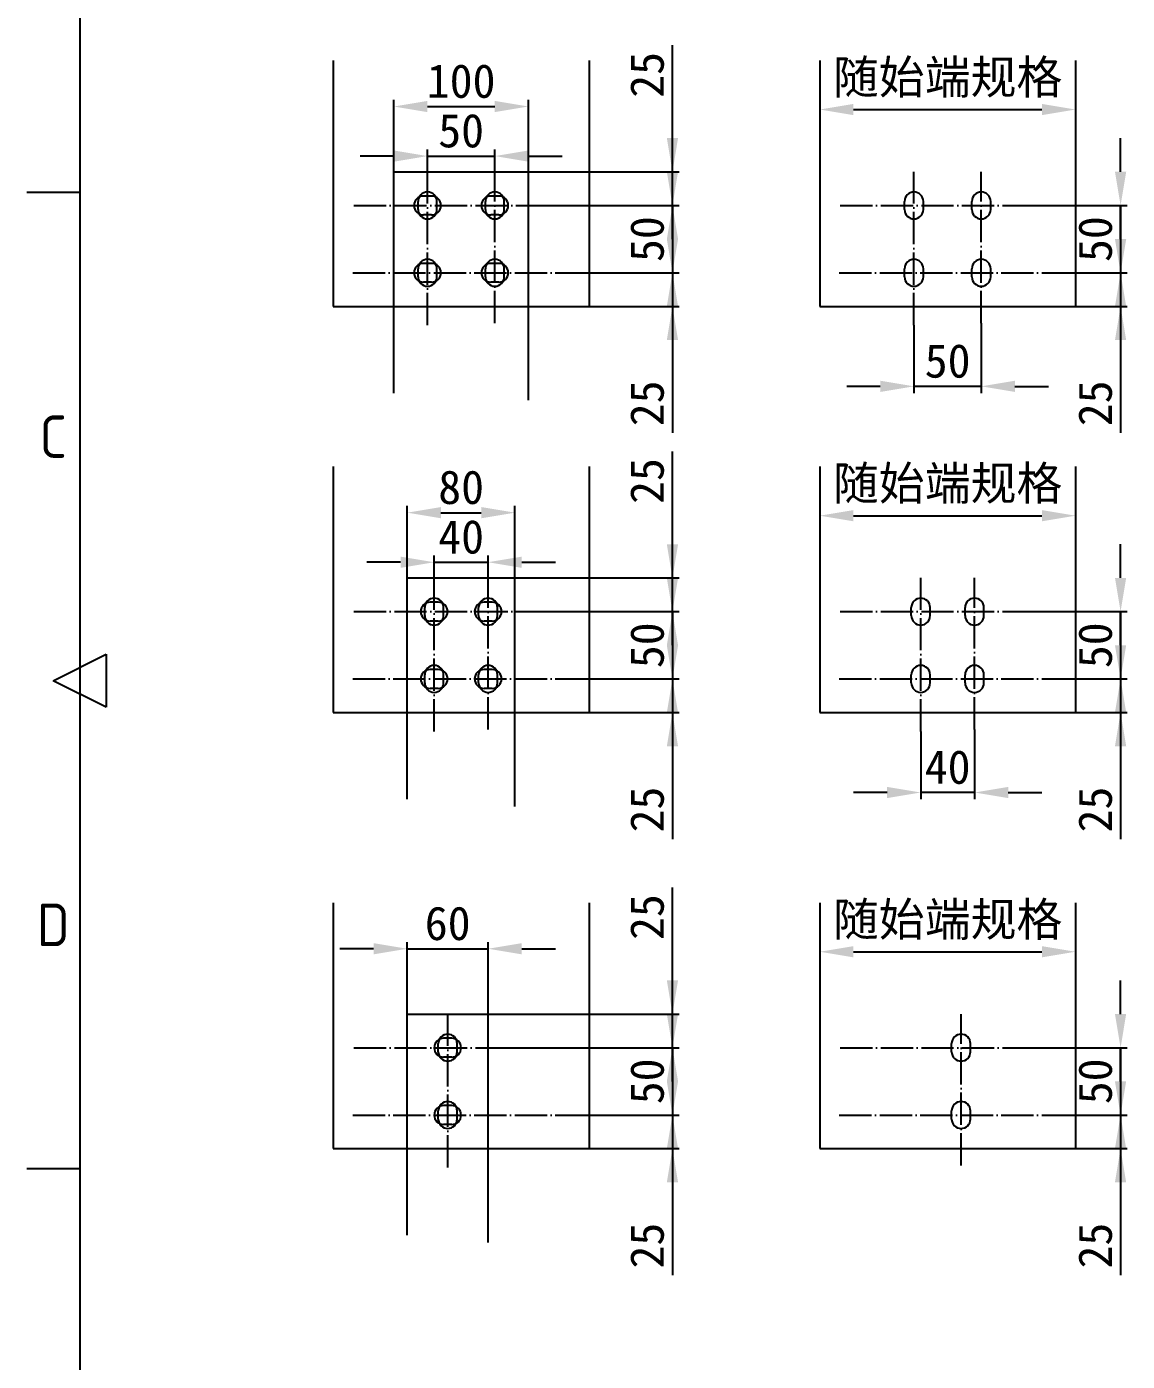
# Model space of a CAD drawing. Header units: millimetres. Extents: x 574498 to 1170950, y -60215 to -53982.
# Drawn here: x 584589 to 585407, y -59061 to -58070 of the extents above; entities that cross this region are included whole.
import ezdxf
from ezdxf.enums import TextEntityAlignment as Align

# ---------------------------------------------------------------- set-up
doc = ezdxf.new("R2010")
doc.units = ezdxf.units.MM
doc.linetypes.add('ACAD_ISO04W100', pattern=[30, 24, -3, 0, -3])
for name, color, linetype in [('01', 7, 'Continuous'), ('FRAME050', 6, 'Continuous'), ('FRAME070', 5, 'Continuous')]:
    doc.layers.add(name, color=color, linetype=linetype)
doc.styles.add('ISOCP', font='isocp.shx')
doc.styles.get("Standard").update_dxf_attribs({"font": ''})
doc.styles.get('Standard').set_extended_font_data('NSimSun')
doc.dimstyles.new('ISO-25', dxfattribs={"dimtxt": 2.5, "dimasz": 2.5, "dimexe": 1.25, "dimexo": 0.625, "dimtad": 1, "dimtxsty": 'Standard', "dimcen": 2.5, "dimadec": 0, "dimazin": 0, "dimtfac": 1, "dimtmove": 0, "dimatfit": 3, "dimfxl": 1, "dimarcsym": 0})

# ---------------------------------------------------------------- blocks, each defined once
blk = doc.blocks.new('*D334')
at = {"layer": '01', "color": 0, "lineweight": -2}
for p, q in [((584861.86, -58177.54), (584861.86, -58124.03)), ((584886.86, -58129.03), (584936.86, -58129.03)), ((584961.86, -58177.54), (584961.86, -58124.03))]:
    blk.add_line(p, q, dxfattribs=at)
at = {"layer": '01', "color": 0}
for points in [[(584886.86, -58124.86), (584886.86, -58133.2), (584861.86, -58129.03)], [(584936.86, -58124.86), (584936.86, -58133.2), (584961.86, -58129.03)]]:
    blk.add_solid(points, dxfattribs=at)
at = {"layer": 'Defpoints', "color": 0}
for p in [(584961.86, -58129.03), (584861.86, -58177.54), (584961.86, -58177.54)]:
    blk.add_point(p, dxfattribs=at)
at = {"layer": '01', "color": 0, "insert": (584911.86, -58110.28), "char_height": 25, "attachment_point": 5}
blk.add_mtext('100', dxfattribs=at)
blk = doc.blocks.new('*D335')
at = {"layer": '01', "color": 0, "lineweight": -2}
for p, q in [((584861.86, -58165.85), (584836.86, -58165.85)), ((584886.86, -58177.54), (584886.86, -58160.85)), ((584886.86, -58165.85), (584936.86, -58165.85)), ((584936.86, -58177.54), (584936.86, -58160.85)), ((584961.86, -58165.85), (584986.86, -58165.85))]:
    blk.add_line(p, q, dxfattribs=at)
at = {"layer": '01', "color": 0}
for points in [[(584861.86, -58161.68), (584861.86, -58170.02), (584886.86, -58165.85)], [(584961.86, -58161.68), (584961.86, -58170.02), (584936.86, -58165.85)]]:
    blk.add_solid(points, dxfattribs=at)
at = {"layer": 'Defpoints', "color": 0}
for p in [(584936.86, -58165.85), (584886.86, -58177.54), (584936.86, -58177.54)]:
    blk.add_point(p, dxfattribs=at)
at = {"layer": '01', "color": 0, "insert": (584911.86, -58147.1), "char_height": 25, "attachment_point": 5}
blk.add_mtext('50', dxfattribs=at)
blk = doc.blocks.new('*D336')
at = {"layer": '01', "color": 0, "lineweight": -2}
for p, q in [((585068.85, -58152.54), (585068.85, -58083.51)), ((584971.86, -58177.54), (585073.85, -58177.54)), ((585068.85, -58202.54), (585068.85, -58177.54)), ((584990.86, -58202.54), (585073.85, -58202.54)), ((585068.85, -58227.54), (585068.85, -58252.54))]:
    blk.add_line(p, q, dxfattribs=at)
at = {"layer": '01', "color": 0}
for points in [[(585064.68, -58152.54), (585073.01, -58152.54), (585068.85, -58177.54)], [(585064.68, -58227.54), (585073.01, -58227.54), (585068.85, -58202.54)]]:
    blk.add_solid(points, dxfattribs=at)
at = {"layer": 'Defpoints', "color": 0}
for p in [(584971.86, -58177.54), (584990.86, -58202.54), (585068.85, -58202.54)]:
    blk.add_point(p, dxfattribs=at)
at = {"layer": '01', "color": 0, "insert": (585050.1, -58105.53), "char_height": 25, "attachment_point": 5, "rotation": 90}
blk.add_mtext('25', dxfattribs=at)
blk = doc.blocks.new('*D337')
at = {"layer": '01', "color": 0, "lineweight": -2}
for p, q in [((585068.85, -58177.54), (585068.85, -58152.54)), ((584961.86, -58202.54), (585073.85, -58202.54)), ((585068.85, -58202.54), (585068.85, -58252.54)), ((584988.24, -58252.54), (585073.85, -58252.54)), ((585068.85, -58277.54), (585068.85, -58302.54))]:
    blk.add_line(p, q, dxfattribs=at)
at = {"layer": '01', "color": 0}
for points in [[(585064.68, -58177.54), (585073.01, -58177.54), (585068.85, -58202.54)], [(585064.68, -58277.54), (585073.01, -58277.54), (585068.85, -58252.54)]]:
    blk.add_solid(points, dxfattribs=at)
at = {"layer": 'Defpoints', "color": 0}
for p in [(584961.86, -58202.54), (584988.24, -58252.54), (585068.85, -58252.54)]:
    blk.add_point(p, dxfattribs=at)
at = {"layer": '01', "color": 0, "insert": (585050.1, -58227.54), "char_height": 25, "attachment_point": 5, "rotation": 90}
blk.add_mtext('50', dxfattribs=at)
blk = doc.blocks.new('*D338')
at = {"layer": '01', "color": 0, "lineweight": -2}
for p, q in [((585068.85, -58227.54), (585068.85, -58202.54)), ((585006.86, -58252.54), (585073.85, -58252.54)), ((585068.85, -58252.54), (585068.85, -58277.54)), ((585006.86, -58277.54), (585073.85, -58277.54)), ((585068.85, -58302.54), (585068.85, -58371.57))]:
    blk.add_line(p, q, dxfattribs=at)
at = {"layer": '01', "color": 0}
for points in [[(585064.68, -58227.54), (585073.01, -58227.54), (585068.85, -58252.54)], [(585064.68, -58302.54), (585073.01, -58302.54), (585068.85, -58277.54)]]:
    blk.add_solid(points, dxfattribs=at)
at = {"layer": 'Defpoints', "color": 0}
for p in [(585006.86, -58252.54), (585006.86, -58277.54), (585068.85, -58277.54)]:
    blk.add_point(p, dxfattribs=at)
at = {"layer": '01', "color": 0, "insert": (585050.1, -58349.55), "char_height": 25, "attachment_point": 5, "rotation": 90}
blk.add_mtext('25', dxfattribs=at)
blk = doc.blocks.new('*D339')
at = {"layer": '01', "color": 0, "lineweight": -2}
for p, q in [((585401.77, -58177.54), (585401.77, -58152.54)), ((585323.28, -58202.54), (585406.77, -58202.54)), ((585401.77, -58202.54), (585401.77, -58252.54)), ((585349.65, -58252.54), (585406.77, -58252.54)), ((585401.77, -58277.54), (585401.77, -58302.54))]:
    blk.add_line(p, q, dxfattribs=at)
at = {"layer": '01', "color": 0}
for points in [[(585397.6, -58177.54), (585405.93, -58177.54), (585401.77, -58202.54)], [(585397.6, -58277.54), (585405.93, -58277.54), (585401.77, -58252.54)]]:
    blk.add_solid(points, dxfattribs=at)
at = {"layer": 'Defpoints', "color": 0}
for p in [(585323.28, -58202.54), (585349.65, -58252.54), (585401.77, -58252.54)]:
    blk.add_point(p, dxfattribs=at)
at = {"layer": '01', "color": 0, "insert": (585383.02, -58227.54), "char_height": 25, "attachment_point": 5, "rotation": 90}
blk.add_mtext('50', dxfattribs=at)
blk = doc.blocks.new('*D340')
at = {"layer": '01', "color": 0, "lineweight": -2}
for p, q in [((585401.77, -58227.54), (585401.77, -58202.54)), ((585368.28, -58252.54), (585406.77, -58252.54)), ((585401.77, -58252.54), (585401.77, -58277.54)), ((585368.28, -58277.54), (585406.77, -58277.54)), ((585401.77, -58302.54), (585401.77, -58371.57))]:
    blk.add_line(p, q, dxfattribs=at)
at = {"layer": '01', "color": 0}
for points in [[(585397.6, -58227.54), (585405.93, -58227.54), (585401.77, -58252.54)], [(585397.6, -58302.54), (585405.93, -58302.54), (585401.77, -58277.54)]]:
    blk.add_solid(points, dxfattribs=at)
at = {"layer": 'Defpoints', "color": 0}
for p in [(585368.28, -58252.54), (585368.28, -58277.54), (585401.77, -58277.54)]:
    blk.add_point(p, dxfattribs=at)
at = {"layer": '01', "color": 0, "insert": (585383.02, -58349.55), "char_height": 25, "attachment_point": 5, "rotation": 90}
blk.add_mtext('25', dxfattribs=at)
blk = doc.blocks.new('*D345')
at = {"layer": '01', "color": 0, "lineweight": -2}
for p, q in [((585248.28, -58291.49), (585248.28, -58341.91)), ((585298.28, -58290.02), (585298.28, -58341.91)), ((585223.28, -58336.91), (585198.28, -58336.91)), ((585298.28, -58336.91), (585248.28, -58336.91)), ((585323.28, -58336.91), (585348.28, -58336.91))]:
    blk.add_line(p, q, dxfattribs=at)
at = {"layer": '01', "color": 0}
for points in [[(585223.28, -58332.74), (585223.28, -58341.07), (585248.28, -58336.91)], [(585323.28, -58332.74), (585323.28, -58341.07), (585298.28, -58336.91)]]:
    blk.add_solid(points, dxfattribs=at)
at = {"layer": 'Defpoints', "color": 0}
for p in [(585248.28, -58291.49), (585298.28, -58290.02), (585248.28, -58336.91)]:
    blk.add_point(p, dxfattribs=at)
at = {"layer": '01', "color": 0, "insert": (585273.28, -58318.16), "char_height": 25, "attachment_point": 5}
blk.add_mtext('50', dxfattribs=at)
blk = doc.blocks.new('*D346')
at = {"layer": '01', "color": 0, "lineweight": -2}
for p, q in [((585178.28, -58094.82), (585178.28, -58136.27)), ((585368.28, -58094.82), (585368.28, -58136.27)), ((585203.28, -58131.27), (585343.28, -58131.27))]:
    blk.add_line(p, q, dxfattribs=at)
at = {"layer": '01', "color": 0}
for points in [[(585203.28, -58127.1), (585203.28, -58135.44), (585178.28, -58131.27)], [(585343.28, -58127.1), (585343.28, -58135.44), (585368.28, -58131.27)]]:
    blk.add_solid(points, dxfattribs=at)
at = {"layer": 'Defpoints', "color": 0}
for p in [(585178.28, -58094.82), (585368.28, -58094.82), (585368.28, -58131.27)]:
    blk.add_point(p, dxfattribs=at)
at = {"layer": '01', "color": 0, "insert": (585273.28, -58108.56), "char_height": 25, "attachment_point": 5}
blk.add_mtext('随始端规格', dxfattribs=at)
blk = doc.blocks.new('*D349')
at = {"layer": '01', "color": 0, "lineweight": -2}
for p, q in [((584871.86, -58479.27), (584871.86, -58425.76)), ((584951.86, -58479.27), (584951.86, -58425.76)), ((584896.86, -58430.76), (584926.86, -58430.76))]:
    blk.add_line(p, q, dxfattribs=at)
at = {"layer": '01', "color": 0}
for points in [[(584896.86, -58426.6), (584896.86, -58434.93), (584871.86, -58430.76)], [(584926.86, -58426.6), (584926.86, -58434.93), (584951.86, -58430.76)]]:
    blk.add_solid(points, dxfattribs=at)
at = {"layer": 'Defpoints', "color": 0}
for p in [(584951.86, -58430.76), (584871.86, -58479.27), (584951.86, -58479.27)]:
    blk.add_point(p, dxfattribs=at)
at = {"layer": '01', "color": 0, "insert": (584911.86, -58412.01), "char_height": 25, "attachment_point": 5}
blk.add_mtext('80', dxfattribs=at)
blk = doc.blocks.new('*D350')
at = {"layer": '01', "color": 0, "lineweight": -2}
for p, q in [((584891.86, -58479.27), (584891.86, -58462.58)), ((584931.86, -58479.27), (584931.86, -58462.58)), ((584866.86, -58467.58), (584841.86, -58467.58)), ((584891.86, -58467.58), (584931.86, -58467.58)), ((584956.86, -58467.58), (584981.86, -58467.58))]:
    blk.add_line(p, q, dxfattribs=at)
at = {"layer": '01', "color": 0}
for points in [[(584866.86, -58463.42), (584866.86, -58471.75), (584891.86, -58467.58)], [(584956.86, -58463.42), (584956.86, -58471.75), (584931.86, -58467.58)]]:
    blk.add_solid(points, dxfattribs=at)
at = {"layer": 'Defpoints', "color": 0}
for p in [(584931.86, -58467.58), (584891.86, -58479.27), (584931.86, -58479.27)]:
    blk.add_point(p, dxfattribs=at)
at = {"layer": '01', "color": 0, "insert": (584911.86, -58448.83), "char_height": 25, "attachment_point": 5}
blk.add_mtext('40', dxfattribs=at)
blk = doc.blocks.new('*D351')
at = {"layer": '01', "color": 0, "lineweight": -2}
for p, q in [((585068.85, -58454.27), (585068.85, -58385.24)), ((584971.86, -58479.27), (585073.85, -58479.27)), ((585068.85, -58504.27), (585068.85, -58479.27)), ((584990.86, -58504.27), (585073.85, -58504.27)), ((585068.85, -58529.27), (585068.85, -58554.27))]:
    blk.add_line(p, q, dxfattribs=at)
at = {"layer": '01', "color": 0}
for points in [[(585064.68, -58454.27), (585073.01, -58454.27), (585068.85, -58479.27)], [(585064.68, -58529.27), (585073.01, -58529.27), (585068.85, -58504.27)]]:
    blk.add_solid(points, dxfattribs=at)
at = {"layer": 'Defpoints', "color": 0}
for p in [(584971.86, -58479.27), (584990.86, -58504.27), (585068.85, -58504.27)]:
    blk.add_point(p, dxfattribs=at)
at = {"layer": '01', "color": 0, "insert": (585050.1, -58407.26), "char_height": 25, "attachment_point": 5, "rotation": 90}
blk.add_mtext('25', dxfattribs=at)
blk = doc.blocks.new('*D352')
at = {"layer": '01', "color": 0, "lineweight": -2}
for p, q in [((585068.85, -58479.27), (585068.85, -58454.27)), ((584951.86, -58504.27), (585073.85, -58504.27)), ((585068.85, -58504.27), (585068.85, -58554.27)), ((584988.24, -58554.27), (585073.85, -58554.27)), ((585068.85, -58579.27), (585068.85, -58604.27))]:
    blk.add_line(p, q, dxfattribs=at)
at = {"layer": '01', "color": 0}
for points in [[(585064.68, -58479.27), (585073.01, -58479.27), (585068.85, -58504.27)], [(585064.68, -58579.27), (585073.01, -58579.27), (585068.85, -58554.27)]]:
    blk.add_solid(points, dxfattribs=at)
at = {"layer": 'Defpoints', "color": 0}
for p in [(584951.86, -58504.27), (584988.24, -58554.27), (585068.85, -58554.27)]:
    blk.add_point(p, dxfattribs=at)
at = {"layer": '01', "color": 0, "insert": (585050.1, -58529.27), "char_height": 25, "attachment_point": 5, "rotation": 90}
blk.add_mtext('50', dxfattribs=at)
blk = doc.blocks.new('*D353')
at = {"layer": '01', "color": 0, "lineweight": -2}
for p, q in [((585068.85, -58529.27), (585068.85, -58504.27)), ((585006.86, -58554.27), (585073.85, -58554.27)), ((585068.85, -58554.27), (585068.85, -58579.27)), ((585006.86, -58579.27), (585073.85, -58579.27)), ((585068.85, -58604.27), (585068.85, -58673.3))]:
    blk.add_line(p, q, dxfattribs=at)
at = {"layer": '01', "color": 0}
for points in [[(585064.68, -58529.27), (585073.01, -58529.27), (585068.85, -58554.27)], [(585064.68, -58604.27), (585073.01, -58604.27), (585068.85, -58579.27)]]:
    blk.add_solid(points, dxfattribs=at)
at = {"layer": 'Defpoints', "color": 0}
for p in [(585006.86, -58554.27), (585006.86, -58579.27), (585068.85, -58579.27)]:
    blk.add_point(p, dxfattribs=at)
at = {"layer": '01', "color": 0, "insert": (585050.1, -58651.29), "char_height": 25, "attachment_point": 5, "rotation": 90}
blk.add_mtext('25', dxfattribs=at)
blk = doc.blocks.new('*D354')
at = {"layer": '01', "color": 0, "lineweight": -2}
for p, q in [((585401.77, -58479.27), (585401.77, -58454.27)), ((585323.28, -58504.27), (585406.77, -58504.27)), ((585401.77, -58504.27), (585401.77, -58554.27)), ((585349.65, -58554.27), (585406.77, -58554.27)), ((585401.77, -58579.27), (585401.77, -58604.27))]:
    blk.add_line(p, q, dxfattribs=at)
at = {"layer": '01', "color": 0}
for points in [[(585397.6, -58479.27), (585405.93, -58479.27), (585401.77, -58504.27)], [(585397.6, -58579.27), (585405.93, -58579.27), (585401.77, -58554.27)]]:
    blk.add_solid(points, dxfattribs=at)
at = {"layer": 'Defpoints', "color": 0}
for p in [(585323.28, -58504.27), (585349.65, -58554.27), (585401.77, -58554.27)]:
    blk.add_point(p, dxfattribs=at)
at = {"layer": '01', "color": 0, "insert": (585383.02, -58529.27), "char_height": 25, "attachment_point": 5, "rotation": 90}
blk.add_mtext('50', dxfattribs=at)
blk = doc.blocks.new('*D355')
at = {"layer": '01', "color": 0, "lineweight": -2}
for p, q in [((585401.77, -58529.27), (585401.77, -58504.27)), ((585368.28, -58554.27), (585406.77, -58554.27)), ((585401.77, -58554.27), (585401.77, -58579.27)), ((585368.28, -58579.27), (585406.77, -58579.27)), ((585401.77, -58604.27), (585401.77, -58673.3))]:
    blk.add_line(p, q, dxfattribs=at)
at = {"layer": '01', "color": 0}
for points in [[(585397.6, -58529.27), (585405.93, -58529.27), (585401.77, -58554.27)], [(585397.6, -58604.27), (585405.93, -58604.27), (585401.77, -58579.27)]]:
    blk.add_solid(points, dxfattribs=at)
at = {"layer": 'Defpoints', "color": 0}
for p in [(585368.28, -58554.27), (585368.28, -58579.27), (585401.77, -58579.27)]:
    blk.add_point(p, dxfattribs=at)
at = {"layer": '01', "color": 0, "insert": (585383.02, -58651.29), "char_height": 25, "attachment_point": 5, "rotation": 90}
blk.add_mtext('25', dxfattribs=at)
blk = doc.blocks.new('*D348')
at = {"layer": '01', "color": 0, "lineweight": -2}
for p, q in [((585253.28, -58593.22), (585253.28, -58643.64)), ((585293.28, -58591.75), (585293.28, -58643.64)), ((585228.28, -58638.64), (585203.28, -58638.64)), ((585293.28, -58638.64), (585253.28, -58638.64)), ((585318.28, -58638.64), (585343.28, -58638.64))]:
    blk.add_line(p, q, dxfattribs=at)
at = {"layer": '01', "color": 0}
for points in [[(585228.28, -58634.47), (585228.28, -58642.81), (585253.28, -58638.64)], [(585318.28, -58634.47), (585318.28, -58642.81), (585293.28, -58638.64)]]:
    blk.add_solid(points, dxfattribs=at)
at = {"layer": 'Defpoints', "color": 0}
for p in [(585253.28, -58593.22), (585293.28, -58591.75), (585253.28, -58638.64)]:
    blk.add_point(p, dxfattribs=at)
at = {"layer": '01', "color": 0, "insert": (585273.28, -58619.89), "char_height": 25, "attachment_point": 5}
blk.add_mtext('40', dxfattribs=at)
blk = doc.blocks.new('*D347')
at = {"layer": '01', "color": 0, "lineweight": -2}
for p, q in [((585178.28, -58396.55), (585178.28, -58438)), ((585368.28, -58396.55), (585368.28, -58438)), ((585203.28, -58433), (585343.28, -58433))]:
    blk.add_line(p, q, dxfattribs=at)
at = {"layer": '01', "color": 0}
for points in [[(585203.28, -58428.84), (585203.28, -58437.17), (585178.28, -58433)], [(585343.28, -58428.84), (585343.28, -58437.17), (585368.28, -58433)]]:
    blk.add_solid(points, dxfattribs=at)
at = {"layer": 'Defpoints', "color": 0}
for p in [(585178.28, -58396.55), (585368.28, -58396.55), (585368.28, -58433)]:
    blk.add_point(p, dxfattribs=at)
at = {"layer": '01', "color": 0, "insert": (585273.28, -58410.29), "char_height": 25, "attachment_point": 5}
blk.add_mtext('随始端规格', dxfattribs=at)
blk = doc.blocks.new('*D363')
at = {"layer": '01', "color": 0, "lineweight": -2}
for p, q in [((584871.86, -58803.22), (584871.86, -58749.72)), ((584931.86, -58803.22), (584931.86, -58749.72)), ((584846.86, -58754.72), (584821.86, -58754.72)), ((584871.86, -58754.72), (584931.86, -58754.72)), ((584956.86, -58754.72), (584981.86, -58754.72))]:
    blk.add_line(p, q, dxfattribs=at)
at = {"layer": '01', "color": 0}
for points in [[(584846.86, -58750.55), (584846.86, -58758.88), (584871.86, -58754.72)], [(584956.86, -58750.55), (584956.86, -58758.88), (584931.86, -58754.72)]]:
    blk.add_solid(points, dxfattribs=at)
at = {"layer": 'Defpoints', "color": 0}
for p in [(584931.86, -58754.72), (584871.86, -58803.22), (584931.86, -58803.22)]:
    blk.add_point(p, dxfattribs=at)
at = {"layer": '01', "color": 0, "insert": (584901.86, -58735.97), "char_height": 25, "attachment_point": 5}
blk.add_mtext('60', dxfattribs=at)
blk = doc.blocks.new('*D364')
at = {"layer": '01', "color": 0, "lineweight": -2}
for p, q in [((585068.85, -58778.22), (585068.85, -58709.2)), ((584971.86, -58803.22), (585073.85, -58803.22)), ((585068.85, -58828.22), (585068.85, -58803.22)), ((584990.86, -58828.22), (585073.85, -58828.22)), ((585068.85, -58853.22), (585068.85, -58878.22))]:
    blk.add_line(p, q, dxfattribs=at)
at = {"layer": '01', "color": 0}
for points in [[(585064.68, -58778.22), (585073.01, -58778.22), (585068.85, -58803.22)], [(585064.68, -58853.22), (585073.01, -58853.22), (585068.85, -58828.22)]]:
    blk.add_solid(points, dxfattribs=at)
at = {"layer": 'Defpoints', "color": 0}
for p in [(584971.86, -58803.22), (584990.86, -58828.22), (585068.85, -58828.22)]:
    blk.add_point(p, dxfattribs=at)
at = {"layer": '01', "color": 0, "insert": (585050.1, -58731.21), "char_height": 25, "attachment_point": 5, "rotation": 90}
blk.add_mtext('25', dxfattribs=at)
blk = doc.blocks.new('*D365')
at = {"layer": '01', "color": 0, "lineweight": -2}
for p, q in [((585068.85, -58803.22), (585068.85, -58778.22)), ((584931.86, -58828.22), (585073.85, -58828.22)), ((585068.85, -58828.22), (585068.85, -58878.22)), ((584988.24, -58878.22), (585073.85, -58878.22)), ((585068.85, -58903.22), (585068.85, -58928.22))]:
    blk.add_line(p, q, dxfattribs=at)
at = {"layer": '01', "color": 0}
for points in [[(585064.68, -58803.22), (585073.01, -58803.22), (585068.85, -58828.22)], [(585064.68, -58903.22), (585073.01, -58903.22), (585068.85, -58878.22)]]:
    blk.add_solid(points, dxfattribs=at)
at = {"layer": 'Defpoints', "color": 0}
for p in [(584931.86, -58828.22), (584988.24, -58878.22), (585068.85, -58878.22)]:
    blk.add_point(p, dxfattribs=at)
at = {"layer": '01', "color": 0, "insert": (585050.1, -58853.22), "char_height": 25, "attachment_point": 5, "rotation": 90}
blk.add_mtext('50', dxfattribs=at)
blk = doc.blocks.new('*D366')
at = {"layer": '01', "color": 0, "lineweight": -2}
for p, q in [((585068.85, -58853.22), (585068.85, -58828.22)), ((585006.86, -58878.22), (585073.85, -58878.22)), ((585068.85, -58878.22), (585068.85, -58903.22)), ((585006.86, -58903.22), (585073.85, -58903.22)), ((585068.85, -58928.22), (585068.85, -58997.25))]:
    blk.add_line(p, q, dxfattribs=at)
at = {"layer": '01', "color": 0}
for points in [[(585064.68, -58853.22), (585073.01, -58853.22), (585068.85, -58878.22)], [(585064.68, -58928.22), (585073.01, -58928.22), (585068.85, -58903.22)]]:
    blk.add_solid(points, dxfattribs=at)
at = {"layer": 'Defpoints', "color": 0}
for p in [(585006.86, -58878.22), (585006.86, -58903.22), (585068.85, -58903.22)]:
    blk.add_point(p, dxfattribs=at)
at = {"layer": '01', "color": 0, "insert": (585050.1, -58975.24), "char_height": 25, "attachment_point": 5, "rotation": 90}
blk.add_mtext('25', dxfattribs=at)
blk = doc.blocks.new('*D367')
at = {"layer": '01', "color": 0, "lineweight": -2}
for p, q in [((585401.77, -58803.22), (585401.77, -58778.22)), ((585323.28, -58828.22), (585406.77, -58828.22)), ((585401.77, -58828.22), (585401.77, -58878.22)), ((585349.65, -58878.22), (585406.77, -58878.22)), ((585401.77, -58903.22), (585401.77, -58928.22))]:
    blk.add_line(p, q, dxfattribs=at)
at = {"layer": '01', "color": 0}
for points in [[(585397.6, -58803.22), (585405.93, -58803.22), (585401.77, -58828.22)], [(585397.6, -58903.22), (585405.93, -58903.22), (585401.77, -58878.22)]]:
    blk.add_solid(points, dxfattribs=at)
at = {"layer": 'Defpoints', "color": 0}
for p in [(585323.28, -58828.22), (585349.65, -58878.22), (585401.77, -58878.22)]:
    blk.add_point(p, dxfattribs=at)
at = {"layer": '01', "color": 0, "insert": (585383.02, -58853.22), "char_height": 25, "attachment_point": 5, "rotation": 90}
blk.add_mtext('50', dxfattribs=at)
blk = doc.blocks.new('*D368')
at = {"layer": '01', "color": 0, "lineweight": -2}
for p, q in [((585401.77, -58853.22), (585401.77, -58828.22)), ((585368.28, -58878.22), (585406.77, -58878.22)), ((585401.77, -58878.22), (585401.77, -58903.22)), ((585368.28, -58903.22), (585406.77, -58903.22)), ((585401.77, -58928.22), (585401.77, -58997.25))]:
    blk.add_line(p, q, dxfattribs=at)
at = {"layer": '01', "color": 0}
for points in [[(585397.6, -58853.22), (585405.93, -58853.22), (585401.77, -58878.22)], [(585397.6, -58928.22), (585405.93, -58928.22), (585401.77, -58903.22)]]:
    blk.add_solid(points, dxfattribs=at)
at = {"layer": 'Defpoints', "color": 0}
for p in [(585368.28, -58878.22), (585368.28, -58903.22), (585401.77, -58903.22)]:
    blk.add_point(p, dxfattribs=at)
at = {"layer": '01', "color": 0, "insert": (585383.02, -58975.24), "char_height": 25, "attachment_point": 5, "rotation": 90}
blk.add_mtext('25', dxfattribs=at)
blk = doc.blocks.new('*D362')
at = {"layer": '01', "color": 0, "lineweight": -2}
for p, q in [((585178.28, -58720.5), (585178.28, -58761.95)), ((585368.28, -58720.5), (585368.28, -58761.95)), ((585203.28, -58756.95), (585343.28, -58756.95))]:
    blk.add_line(p, q, dxfattribs=at)
at = {"layer": '01', "color": 0}
for points in [[(585203.28, -58752.79), (585203.28, -58761.12), (585178.28, -58756.95)], [(585343.28, -58752.79), (585343.28, -58761.12), (585368.28, -58756.95)]]:
    blk.add_solid(points, dxfattribs=at)
at = {"layer": 'Defpoints', "color": 0}
for p in [(585178.28, -58720.5), (585368.28, -58720.5), (585368.28, -58756.95)]:
    blk.add_point(p, dxfattribs=at)
at = {"layer": '01', "color": 0, "insert": (585273.28, -58734.25), "char_height": 25, "attachment_point": 5}
blk.add_mtext('随始端规格', dxfattribs=at)

msp = doc.modelspace()

# ---------------------------------------------------------------- linework, layer by layer
at = {"layer": '01', "color": 4}
for p, q in [((584816.86489, -58094.81682), (584816.86489, -58277.53908)), ((585006.86489, -58094.81682), (585006.86489, -58277.53908)), ((585178.27544, -58094.81682), (585178.27544, -58277.53908)), ((585368.27544, -58094.81682), (585368.27544, -58277.53908)), ((584861.86489, -58177.53908), (584971.86489, -58177.53908)), ((584861.86489, -58341.89734), (584861.86489, -58177.53908)), ((584961.86489, -58347.2489), (584961.86489, -58177.53908)), ((584889.86489, -58195.53908), (584883.86489, -58195.53908)), ((584939.86489, -58195.53908), (584933.86489, -58195.53908)), ((584879.86489, -58205.53908), (584879.86489, -58199.53908)), ((584893.86489, -58205.53908), (584893.86489, -58199.53908)), ((584929.86489, -58205.53908), (584929.86489, -58199.53908)), ((584943.86489, -58205.53908), (584943.86489, -58199.53908)), ((585241.27544, -58205.53908), (585241.27544, -58199.53908)), ((585255.27544, -58205.53908), (585255.27544, -58199.53908)), ((585291.27544, -58205.53908), (585291.27544, -58199.53908)), ((585305.27544, -58205.53908), (585305.27544, -58199.53908)), ((584889.86489, -58209.53908), (584883.86489, -58209.53908)), ((584939.86489, -58209.53908), (584933.86489, -58209.53908)), ((584889.86489, -58245.53908), (584883.86489, -58245.53908)), ((584939.86489, -58245.53908), (584933.86489, -58245.53908)), ((584879.86489, -58255.53908), (584879.86489, -58249.53908)), ((584893.86489, -58255.53908), (584893.86489, -58249.53908)), ((584929.86489, -58255.53908), (584929.86489, -58249.53908)), ((584943.86489, -58255.53908), (584943.86489, -58249.53908)), ((585241.27544, -58255.53908), (585241.27544, -58249.53908)), ((585255.27544, -58255.53908), (585255.27544, -58249.53908)), ((585291.27544, -58255.53908), (585291.27544, -58249.53908)), ((585305.27544, -58255.53908), (585305.27544, -58249.53908)), ((584889.86489, -58259.53908), (584883.86489, -58259.53908)), ((584939.86489, -58259.53908), (584933.86489, -58259.53908)), ((584816.86489, -58277.53908), (585006.86489, -58277.53908)), ((585178.27544, -58277.53908), (585368.27544, -58277.53908)), ((584816.86489, -58396.54948), (584816.86489, -58579.27175)), ((585006.86489, -58396.54948), (585006.86489, -58579.27175)), ((585178.27544, -58396.54948), (585178.27544, -58579.27175)), ((585368.27544, -58396.54948), (585368.27544, -58579.27175)), ((584871.86489, -58479.27175), (584971.86489, -58479.27175)), ((584871.86489, -58643.63001), (584871.86489, -58479.27175)), ((584951.86489, -58648.98157), (584951.86489, -58479.27175)), ((584884.86489, -58507.27175), (584884.86489, -58501.27175)), ((584894.86489, -58497.27175), (584888.86489, -58497.27175)), ((584898.86489, -58507.27175), (584898.86489, -58501.27175)), ((584924.86489, -58507.27175), (584924.86489, -58501.27175)), ((584934.86489, -58497.27175), (584928.86489, -58497.27175)), ((584938.86489, -58507.27175), (584938.86489, -58501.27175)), ((585246.27544, -58507.27175), (585246.27544, -58501.27175)), ((585260.27544, -58507.27175), (585260.27544, -58501.27175)), ((585286.27544, -58507.27175), (585286.27544, -58501.27175)), ((585300.27544, -58507.27175), (585300.27544, -58501.27175)), ((584894.86489, -58511.27175), (584888.86489, -58511.27175)), ((584934.86489, -58511.27175), (584928.86489, -58511.27175)), ((584884.86489, -58557.27175), (584884.86489, -58551.27175)), ((584894.86489, -58547.27175), (584888.86489, -58547.27175)), ((584898.86489, -58557.27175), (584898.86489, -58551.27175)), ((584924.86489, -58557.27175), (584924.86489, -58551.27175)), ((584934.86489, -58547.27175), (584928.86489, -58547.27175)), ((584938.86489, -58557.27175), (584938.86489, -58551.27175)), ((585246.27544, -58557.27175), (585246.27544, -58551.27175)), ((585260.27544, -58557.27175), (585260.27544, -58551.27175)), ((585286.27544, -58557.27175), (585286.27544, -58551.27175)), ((585300.27544, -58557.27175), (585300.27544, -58551.27175)), ((584894.86489, -58561.27175), (584888.86489, -58561.27175)), ((584934.86489, -58561.27175), (584928.86489, -58561.27175)), ((584816.86489, -58579.27175), (585006.86489, -58579.27175)), ((585178.27544, -58579.27175), (585368.27544, -58579.27175)), ((584816.86489, -58720.50107), (584816.86489, -58903.22333)), ((585006.86489, -58720.50107), (585006.86489, -58903.22333)), ((585178.27544, -58720.50107), (585178.27544, -58903.22333)), ((585368.27544, -58720.50107), (585368.27544, -58903.22333)), ((584871.86489, -58803.22333), (584971.86489, -58803.22333)), ((584871.86489, -58967.5816), (584871.86489, -58803.22333)), ((584931.86489, -58972.93315), (584931.86489, -58803.22333)), ((584904.86489, -58821.22333), (584898.86489, -58821.22333)), ((584894.86489, -58831.22333), (584894.86489, -58825.22333)), ((584908.86489, -58831.22333), (584908.86489, -58825.22333)), ((585276.27544, -58831.22333), (585276.27544, -58825.22333)), ((585290.27544, -58831.22333), (585290.27544, -58825.22333)), ((584904.86489, -58835.22333), (584898.86489, -58835.22333)), ((584904.86489, -58871.22333), (584898.86489, -58871.22333)), ((584894.86489, -58881.22333), (584894.86489, -58875.22333)), ((584908.86489, -58881.22333), (584908.86489, -58875.22333)), ((585276.27544, -58881.22333), (585276.27544, -58875.22333)), ((585290.27544, -58881.22333), (585290.27544, -58875.22333)), ((584904.86489, -58885.22333), (584898.86489, -58885.22333)), ((584816.86489, -58903.22333), (585006.86489, -58903.22333)), ((585178.27544, -58903.22333), (585368.27544, -58903.22333))]:
    msp.add_line(p, q, dxfattribs=at)
at = {"layer": '01', "color": 4, "linetype": 'ACAD_ISO04W100'}
for p, q in [((584886.86489, -58291.49226), (584886.86489, -58177.53908)), ((584936.86489, -58290.01848), (584936.86489, -58177.53908)), ((585248.27544, -58291.49226), (585248.27544, -58177.53908)), ((585298.27544, -58290.01848), (585298.27544, -58177.53908)), ((584832.14085, -58202.53908), (584990.85921, -58202.53908)), ((585193.55141, -58202.53908), (585352.26977, -58202.53908)), ((584831.32849, -58252.53908), (584988.24253, -58252.53908)), ((585192.73905, -58252.53908), (585349.65308, -58252.53908)), ((584891.86489, -58593.22493), (584891.86489, -58479.27175)), ((584931.86489, -58591.75115), (584931.86489, -58479.27175)), ((585253.27544, -58593.22493), (585253.27544, -58479.27175)), ((585293.27544, -58591.75115), (585293.27544, -58479.27175)), ((584832.14085, -58504.27175), (584990.85921, -58504.27175)), ((585193.55141, -58504.27175), (585352.26977, -58504.27175)), ((584831.32849, -58554.27175), (584988.24253, -58554.27175)), ((585192.73905, -58554.27175), (585349.65308, -58554.27175)), ((584901.86489, -58917.17651), (584901.86489, -58803.22333)), ((585283.27544, -58915.70273), (585283.27544, -58803.22333)), ((584832.14085, -58828.22333), (584990.85921, -58828.22333)), ((585193.55141, -58828.22333), (585352.26977, -58828.22333)), ((584831.32849, -58878.22333), (584988.24253, -58878.22333)), ((585192.73905, -58878.22333), (585349.65308, -58878.22333))]:
    msp.add_line(p, q, dxfattribs=at)
at = {"layer": '01', "color": 4}
for centre, start, end in [((584883.86489, -58202.53908), 90, 270), ((584886.86489, -58199.53908), 0, 180), ((584889.86489, -58202.53908), 270, 90), ((584933.86489, -58202.53908), 90, 270), ((584936.86489, -58199.53908), 0, 180), ((584939.86489, -58202.53908), 270, 90), ((585248.27544, -58199.53908), 0, 180), ((585298.27544, -58199.53908), 0, 180), ((584886.86489, -58205.53908), 180, 0), ((584936.86489, -58205.53908), 180, 0), ((585248.27544, -58205.53908), 180, 0), ((585298.27544, -58205.53908), 180, 0), ((584883.86489, -58252.53908), 90, 270), ((584886.86489, -58249.53908), 0, 180), ((584889.86489, -58252.53908), 270, 90), ((584933.86489, -58252.53908), 90, 270), ((584936.86489, -58249.53908), 0, 180), ((584939.86489, -58252.53908), 270, 90), ((585248.27544, -58249.53908), 0, 180), ((585298.27544, -58249.53908), 0, 180), ((584886.86489, -58255.53908), 180, 0), ((584936.86489, -58255.53908), 180, 0), ((585248.27544, -58255.53908), 180, 0), ((585298.27544, -58255.53908), 180, 0), ((584891.86489, -58501.27175), 0, 180), ((584931.86489, -58501.27175), 0, 180), ((585253.27544, -58501.27175), 0, 180), ((585293.27544, -58501.27175), 0, 180), ((584888.86489, -58504.27175), 90, 270), ((584894.86489, -58504.27175), 270, 90), ((584928.86489, -58504.27175), 90, 270), ((584934.86489, -58504.27175), 270, 90), ((584891.86489, -58507.27175), 180, 0), ((584931.86489, -58507.27175), 180, 0), ((585253.27544, -58507.27175), 180, 0), ((585293.27544, -58507.27175), 180, 0), ((584891.86489, -58551.27175), 0, 180), ((584931.86489, -58551.27175), 0, 180), ((585253.27544, -58551.27175), 0, 180), ((585293.27544, -58551.27175), 0, 180), ((584888.86489, -58554.27175), 90, 270), ((584894.86489, -58554.27175), 270, 90), ((584928.86489, -58554.27175), 90, 270), ((584934.86489, -58554.27175), 270, 90), ((584891.86489, -58557.27175), 180, 0), ((584931.86489, -58557.27175), 180, 0), ((585253.27544, -58557.27175), 180, 0), ((585293.27544, -58557.27175), 180, 0), ((584898.86489, -58828.22333), 90, 270), ((584901.86489, -58825.22333), 0, 180), ((584904.86489, -58828.22333), 270, 90), ((585283.27544, -58825.22333), 0, 180), ((584901.86489, -58831.22333), 180, 0), ((585283.27544, -58831.22333), 180, 0), ((584898.86489, -58878.22333), 90, 270), ((584901.86489, -58875.22333), 0, 180), ((584904.86489, -58878.22333), 270, 90), ((585283.27544, -58875.22333), 0, 180), ((584901.86489, -58881.22333), 180, 0), ((585283.27544, -58881.22333), 180, 0)]:
    msp.add_arc(centre, 7, start, end, dxfattribs=at)
at = {"layer": 'FRAME050'}
for p, q in [((584628.52598, -58192.91638), (584589.10166, -58192.91638)), ((584608.81382, -58555.62013), (584648.23814, -58535.90797)), ((584648.23814, -58535.90797), (584648.23814, -58575.33229)), ((584648.23814, -58575.33229), (584608.81382, -58555.62013)), ((584628.52598, -58918.32387), (584589.10166, -58918.32387))]:
    msp.add_line(p, q, dxfattribs=at)
at = {"layer": 'FRAME070'}
msp.add_line((584628.52598, -57463.56646), (584628.52598, -59647.67379), dxfattribs=at)

# ---------------------------------------------------------------- texts
at = {"layer": 'FRAME050', "style": 'ISOCP'}
for s, p in [('C', (584608.81382, -58374.26825)), ('D', (584608.81382, -58736.972))]:
    msp.add_text(s, height=31.53946, dxfattribs=at).set_placement(p, align=Align.MIDDLE)

# ---------------------------------------------------------------- dimensions: what is measured, and where the dimension line sits
at = {"layer": '01', "color": 4}
for base, p1, p2, picture, middle in [((585068.84719, -58202.53908), (584971.86489, -58177.53908), (584990.85921, -58202.53908), '*D336', (585068.84719, -58105.52519)), ((585068.84719, -58504.27175), (584971.86489, -58479.27175), (584990.85921, -58504.27175), '*D351', (585068.84719, -58407.25786)), ((585068.84719, -58828.22333), (584971.86489, -58803.22333), (584990.85921, -58828.22333), '*D364', (585068.84719, -58731.20944))]:
    dim = msp.add_linear_dim(base=base, p1=p1, p2=p2, angle=90, dimstyle='ISO-25', override={"dimscale": 10, "dimexe": 0.5, "dimexo": 0, "dimfxl": 200}, dxfattribs=at)
    dim.commit()
    dim.dimension.update_dxf_attribs({"geometry": picture, "text_midpoint": middle, "dimtype": 160})
for base, p1, p2, picture, middle in [((584961.86489, -58129.03166), (584861.86489, -58177.53908), (584961.86489, -58177.53908), '*D334', (584911.86489, -58110.28166)), ((584936.86489, -58165.84914), (584886.86489, -58177.53908), (584936.86489, -58177.53908), '*D335', (584911.86489, -58147.09914)), ((585248.27544, -58336.90638), (585298.27544, -58290.01848), (585248.27544, -58291.49226), '*D345', (585273.27544, -58318.15638)), ((584951.86489, -58430.76433), (584871.86489, -58479.27175), (584951.86489, -58479.27175), '*D349', (584911.86489, -58412.01433)), ((584931.86489, -58754.71592), (584871.86489, -58803.22333), (584931.86489, -58803.22333), '*D363', (584901.86489, -58735.96592))]:
    dim = msp.add_linear_dim(base=base, p1=p1, p2=p2, dimstyle='ISO-25', override={"dimscale": 10, "dimexe": 0.5, "dimexo": 0, "dimfxl": 200}, dxfattribs=at)
    dim.commit()
    dim.dimension.update_dxf_attribs({"geometry": picture, "text_midpoint": middle})
for base, p1, p2, picture, middle in [((585368.27544, -58131.27005), (585178.27544, -58094.81682), (585368.27544, -58094.81682), '*D346', (585273.27544, -58108.56172)), ((585368.27544, -58433.00272), (585178.27544, -58396.54948), (585368.27544, -58396.54948), '*D347', (585273.27544, -58410.29438)), ((585368.27544, -58756.9543), (585178.27544, -58720.50107), (585368.27544, -58720.50107), '*D362', (585273.27544, -58734.24597))]:
    dim = msp.add_linear_dim(base=base, p1=p1, p2=p2, text='随始端规格', dimstyle='ISO-25', override={"dimscale": 10, "dimexe": 0.5, "dimexo": 0, "dimfxl": 200}, dxfattribs=at)
    dim.commit()
    dim.dimension.update_dxf_attribs({"geometry": picture, "text_midpoint": middle})
for base, p1, p2, picture, middle in [((585068.84719, -58252.53908), (584961.86489, -58202.53908), (584988.24253, -58252.53908), '*D337', (585050.09719, -58227.53908)), ((585401.76659, -58252.53908), (585323.27544, -58202.53908), (585349.65308, -58252.53908), '*D339', (585383.01659, -58227.53908)), ((585068.84719, -58277.53908), (585006.86489, -58252.53908), (585006.86489, -58277.53908), '*D338', (585050.09719, -58349.55297)), ((585401.76659, -58277.53908), (585368.27544, -58252.53908), (585368.27544, -58277.53908), '*D340', (585383.01659, -58349.55297)), ((585068.84719, -58554.27175), (584951.86489, -58504.27175), (584988.24253, -58554.27175), '*D352', (585050.09719, -58529.27175)), ((585401.76659, -58554.27175), (585323.27544, -58504.27175), (585349.65308, -58554.27175), '*D354', (585383.01659, -58529.27175)), ((585068.84719, -58579.27175), (585006.86489, -58554.27175), (585006.86489, -58579.27175), '*D353', (585050.09719, -58651.28563)), ((585401.76659, -58579.27175), (585368.27544, -58554.27175), (585368.27544, -58579.27175), '*D355', (585383.01659, -58651.28563)), ((585068.84719, -58878.22333), (584931.86489, -58828.22333), (584988.24253, -58878.22333), '*D365', (585050.09719, -58853.22333)), ((585401.76659, -58878.22333), (585323.27544, -58828.22333), (585349.65308, -58878.22333), '*D367', (585383.01659, -58853.22333)), ((585068.84719, -58903.22333), (585006.86489, -58878.22333), (585006.86489, -58903.22333), '*D366', (585050.09719, -58975.23722)), ((585401.76659, -58903.22333), (585368.27544, -58878.22333), (585368.27544, -58903.22333), '*D368', (585383.01659, -58975.23722))]:
    dim = msp.add_linear_dim(base=base, p1=p1, p2=p2, angle=90, dimstyle='ISO-25', override={"dimscale": 10, "dimexe": 0.5, "dimexo": 0, "dimfxl": 200}, dxfattribs=at)
    dim.commit()
    dim.dimension.update_dxf_attribs({"geometry": picture, "text_midpoint": middle})
for base, p1, p2, picture, middle in [((584931.86489, -58467.58181), (584891.86489, -58479.27175), (584931.86489, -58479.27175), '*D350', (584911.86489, -58467.58181)), ((585253.27544, -58638.63905), (585293.27544, -58591.75115), (585253.27544, -58593.22493), '*D348', (585273.27544, -58638.63905))]:
    dim = msp.add_linear_dim(base=base, p1=p1, p2=p2, dimstyle='ISO-25', override={"dimscale": 10, "dimexe": 0.5, "dimexo": 0, "dimfxl": 200}, dxfattribs=at)
    dim.commit()
    dim.dimension.update_dxf_attribs({"geometry": picture, "text_midpoint": middle, "dimtype": 160})

doc.saveas('drawing.dxf')
